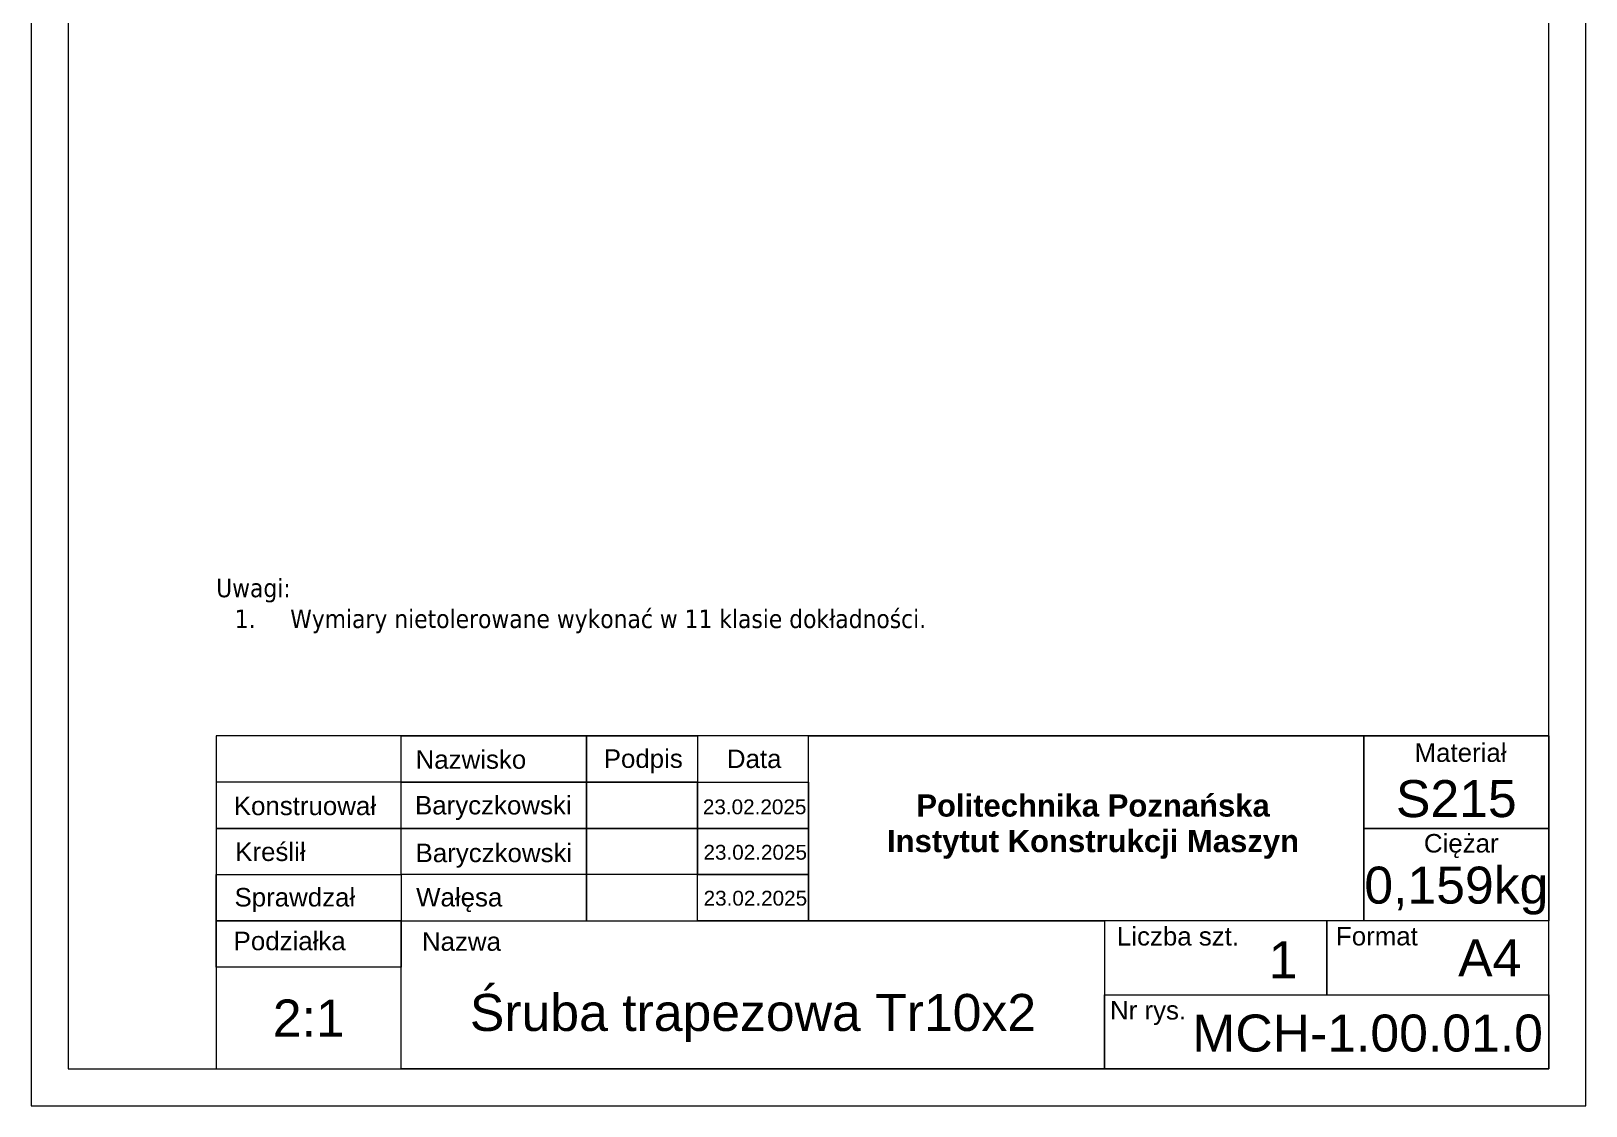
# Model space of a CAD drawing. Header units: millimetres. Extents: x 651 to 8859, y -354 to 894.
# Drawn here: x 1218.1 to 1428.1, y -354.2 to -208.9 of the extents above; entities that cross this region are included whole.
import ezdxf

# ---------------------------------------------------------------- set-up
doc = ezdxf.new("R2010")
doc.units = ezdxf.units.MM
doc.layers.get('0').update_dxf_attribs({"lineweight": 18})
for name, color, linetype, lineweight in [('cienka', 7, 'Continuous', 9), ('gruba', 7, 'Continuous', 18), ('Widoczne (ISO)', 7, 'Continuous', 18)]:
    doc.layers.add(name, color=color, linetype=linetype, lineweight=lineweight)
doc.styles.add('Inzynierka', font='arial.ttf')
doc.styles.get("Standard").update_dxf_attribs({"font": 'tahoma.ttf'})
doc.styles.add('tabelka', font='arial.ttf', dxfattribs={"height": 5})

# ---------------------------------------------------------------- blocks, each defined once
blk = doc.blocks.new('A4')
blk.add_lwpolyline([(0, 0), (210, 0), (210, 297), (0, 297)], close=True)
at = {"layer": 'gruba'}
blk.add_lwpolyline([(5, 5), (205, 5), (205, 292), (5, 292)], close=True, dxfattribs=at)

msp = doc.modelspace()

# ---------------------------------------------------------------- linework, layer by layer
at = {"layer": 'cienka'}
msp.add_line((1428.064, -354.162), (1428.064, -57.162), dxfattribs=at)
at = {"layer": 'Widoczne (ISO)'}
for points in [[(1243.064, -349.162), (1423.064, -349.162), (1423.064, -304.162), (1243.064, -304.162)], [(1268.064, -304.162), (1293.064, -304.162), (1293.064, -310.412), (1268.064, -310.412)], [(1293.064, -304.162), (1308.064, -304.162), (1308.064, -310.412), (1293.064, -310.412)], [(1308.064, -310.412), (1323.064, -310.412), (1323.064, -304.162), (1308.064, -304.162)], [(1398.064, -329.162), (1323.064, -329.162), (1323.064, -304.162), (1398.064, -304.162)], [(1398.064, -304.162), (1423.064, -304.162), (1423.064, -316.662), (1398.064, -316.662)], [(1398.064, -316.662), (1423.064, -316.662), (1423.064, -304.162), (1398.064, -304.162)], [(1243.064, -316.662), (1268.064, -316.662), (1268.064, -310.412), (1243.064, -310.412)], [(1293.064, -316.662), (1268.064, -316.662), (1268.064, -310.412), (1293.064, -310.412)], [(1308.064, -316.662), (1293.064, -316.662), (1293.064, -310.412), (1308.064, -310.412)], [(1323.064, -316.662), (1308.064, -316.662), (1308.064, -310.412), (1323.064, -310.412)], [(1268.064, -316.662), (1243.064, -316.662), (1243.064, -322.912), (1268.064, -322.912)], [(1293.064, -322.912), (1268.064, -322.912), (1268.064, -316.662), (1293.064, -316.662)], [(1293.064, -316.662), (1308.064, -316.662), (1308.064, -322.912), (1293.064, -322.912)], [(1323.064, -322.912), (1308.064, -322.912), (1308.064, -316.662), (1323.064, -316.662)], [(1398.064, -316.662), (1423.064, -316.662), (1423.064, -329.162), (1398.064, -329.162)], [(1423.064, -329.162), (1398.064, -329.162), (1398.064, -316.662), (1423.064, -316.662)], [(1268.064, -329.162), (1243.064, -329.162), (1243.064, -322.912), (1268.064, -322.912)], [(1268.064, -329.162), (1293.064, -329.162), (1293.064, -322.912), (1268.064, -322.912)], [(1308.064, -322.912), (1293.064, -322.912), (1293.064, -329.162), (1308.064, -329.162)], [(1308.064, -322.912), (1323.064, -322.912), (1323.064, -329.162), (1308.064, -329.162)], [(1268.064, -335.412), (1243.064, -335.412), (1243.064, -329.162), (1268.064, -329.162)], [(1268.064, -329.162), (1363.064, -329.162), (1363.064, -349.162), (1268.064, -349.162)], [(1363.064, -339.162), (1393.064, -339.162), (1393.064, -329.162), (1363.064, -329.162)], [(1393.064, -329.162), (1363.064, -329.162), (1363.064, -339.162), (1393.064, -339.162)], [(1423.064, -329.162), (1393.064, -329.162), (1393.064, -339.162), (1423.064, -339.162)], [(1268.064, -335.412), (1243.064, -335.412), (1243.064, -349.162), (1268.064, -349.162)], [(1363.064, -339.162), (1423.064, -339.162), (1423.064, -349.162), (1363.064, -349.162)]]:
    msp.add_lwpolyline(points, close=True, dxfattribs=at)

# ---------------------------------------------------------------- block references
msp.add_blockref('A4', (1218.064, -354.162))

# ---------------------------------------------------------------- texts
at = {"layer": 'cienka', "char_height": 5, "attachment_point": 5, "style": 'tabelka'}
for s, width, insert in [('S215', 25, (1410.564, -312.677)), ('0,159kg', 25, (1410.564, -325.082)), ('A4', 15.97308, (1415.077, -334.162)), ('1', 11.82535, (1387.151, -334.411)), ('Śruba trapezowa Tr10x2', 95, (1315.564, -342.287)), ('2:1', 25, (1255.564, -342.287))]:
    msp.add_mtext_dynamic_manual_height_columns(s, width=width, gutter_width=25, heights=[0], dxfattribs=dict(at, insert=insert))
at = {"layer": 'gruba', "insert": (1243.064, -282.928), "char_height": 2.5, "attachment_point": 1}
msp.add_mtext_dynamic_manual_height_columns('Uwagi:\\P\\pxi-3,l4,t4;1.^IWymiary nietolerowane wykonać w 11 klasie dokładności.', width=180, gutter_width=12.5, heights=[0], dxfattribs=at)
at = {"layer": 'gruba', "width": 68.9836, "attachment_point": 1, "line_spacing_factor": 0.48, "style": 'Inzynierka'}
for s, insert, char_height in [('Nazwisko', (1269.995, -306.105), 2.5), ('Podpis', (1295.407, -305.988), 2.5), ('Data', (1312.039, -306.008), 2.5), ('Materiał', (1404.923, -305.177), 2.5), ('Konstruował', (1245.44, -312.371), 2.5), ('Baryczkowski', (1269.918, -312.28), 2.5), ('23.02.2025', (1308.798, -312.75), 2), ('\\pxqc;{\\fArial|b1|i0|c238|p34;Politechnika Poznańska ^J\\PInstytut Konstrukcji Maszyn}', (1327.004, -312.073), 3), ('Kreślił', (1245.631, -318.57), 2.5), ('Baryczkowski', (1269.993, -318.724), 2.5), ('23.02.2025', (1308.877, -318.891), 2), ('Ciężar', (1406.184, -317.422), 2.5), ('Sprawdzał', (1245.536, -324.715), 2.5), ('Wałęsa', (1270.069, -324.713), 2.5), ('23.02.2025', (1308.897, -325.096), 2), ('Podziałka', (1245.416, -330.624), 2.5), ('Nazwa', (1270.853, -330.703), 2.5), ('Liczba szt.', (1364.721, -329.988), 2.5), ('Format', (1394.306, -329.973), 2.5), ('Nr rys.', (1363.79, -339.982), 2.5)]:
    msp.add_mtext(s, dxfattribs=dict(at, insert=insert, char_height=char_height))
at = {"layer": 'gruba', "insert": (1398.578, -344.349), "char_height": 5, "attachment_point": 5, "style": 'tabelka'}
msp.add_mtext_dynamic_manual_height_columns('MCH-1.00.01.0', width=47.47674, gutter_width=12.5, heights=[0], dxfattribs=at)

doc.saveas('drawing.dxf')
